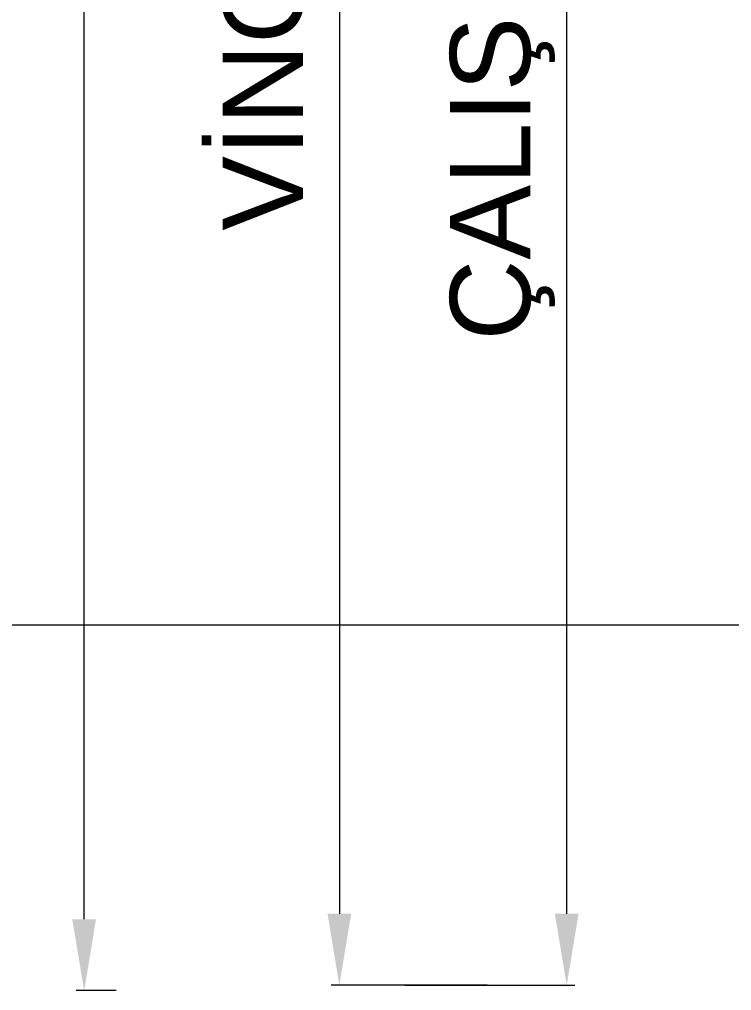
# Model space of a CAD drawing. Header units: centimetres. Extents: x 470464 to 524273, y 49611 to 59074.
# Drawn here: x 508362.2 to 508490, y 50097.1 to 50271.4 of the extents above; entities that cross this region are included whole.
import ezdxf

# ---------------------------------------------------------------- set-up
doc = ezdxf.new("R2010")
doc.units = ezdxf.units.CM
doc.header["$MEASUREMENT"] = 0
doc.layers.add('A-ANNO-REVC-01', color=1, linetype='Continuous', lineweight=15, true_color=0xff0000, plot=False)
doc.layers.add('vinç', color=7, linetype='Continuous')
doc.styles.add('BARIŞ BABUR-3', font='arial.ttf')
doc.dimstyles.new('AAA_A4 BVS STANDART', dxfattribs={"dimscale": 12, "dimtxt": 1.8, "dimasz": 1.6, "dimexe": 0.18, "dimexo": 0.0625, "dimgap": 0.09, "dimtad": 1, "dimtoh": 1, "dimdec": 0, "dimzin": 9, "dimdsep": 46, "dimtxsty": 'BARIŞ BABUR-3', "dimcen": 0.09, "dimclrd": 1, "dimclre": 1, "dimclrt": 2, "dimadec": 0, "dimazin": 0, "dimtfac": 1, "dimtdec": 0, "dimtofl": 0, "dimtmove": 0, "dimatfit": 3, "dimfxl": 1, "dimtolj": 1, "dimtzin": 0, "dimlwd": 9, "dimlwe": 9, "dimarcsym": 0})

# ---------------------------------------------------------------- blocks, each defined once
blk = doc.blocks.new('*D118')
at = {"layer": 'A-ANNO-REVC-01', "color": 1, "lineweight": 9, "transparency": 16777216}
for p, q in [((429038.04, 68467.1), (429038.04, 68381.37)), ((428335.91, 68465.47), (428335.91, 68381.37)), ((428348.71, 68382.81), (429025.24, 68382.81))]:
    blk.add_line(p, q, dxfattribs=at)
at = {"layer": 'A-ANNO-REVC-01', "color": 1, "transparency": 16777216}
for points in [[(428348.71, 68384.94), (428348.71, 68380.68), (428335.91, 68382.81)], [(429025.24, 68384.94), (429025.24, 68380.68), (429038.04, 68382.81)]]:
    blk.add_solid(points, dxfattribs=at)
at = {"layer": 'Defpoints', "color": 0, "transparency": 16777216}
for p in [(429038.04, 68467.6), (428335.91, 68465.97), (429038.04, 68382.81)]:
    blk.add_point(p, dxfattribs=at)
at = {"layer": 'A-ANNO-REVC-01', "color": 2, "transparency": 16777216, "insert": (428677.78, 68392.4), "char_height": 14.4, "attachment_point": 5, "style": 'BARIŞ BABUR-3'}
blk.add_mtext('\\A1;KANCA GEZME MESAFESİ : 702', dxfattribs=at)
blk = doc.blocks.new('*D121')
at = {"layer": 'A-ANNO-REVC-01', "color": 1, "lineweight": 9, "transparency": 16777216}
for p, q in [((428265.92, 68767.16), (428391.3, 68767.16)), ((428389.86, 68329.96), (428389.86, 68754.36)), ((428395.63, 68317.16), (428388.42, 68317.16))]:
    blk.add_line(p, q, dxfattribs=at)
at = {"layer": 'A-ANNO-REVC-01', "color": 1, "transparency": 16777216}
for points in [[(428387.72, 68754.36), (428391.99, 68754.36), (428389.86, 68767.16)], [(428387.72, 68329.96), (428391.99, 68329.96), (428389.86, 68317.16)]]:
    blk.add_solid(points, dxfattribs=at)
at = {"layer": 'Defpoints', "color": 0, "transparency": 16777216}
for p in [(428265.42, 68767.16), (428389.86, 68767.16), (428396.13, 68317.16)]:
    blk.add_point(p, dxfattribs=at)
at = {"layer": 'A-ANNO-REVC-01', "color": 2, "transparency": 16777216, "insert": (428381.79, 68542.16), "char_height": 14.4, "attachment_point": 5, "rotation": 90, "style": 'BARIŞ BABUR-3'}
blk.add_mtext('\\A1;450', dxfattribs=at)
blk = doc.blocks.new('*D122')
at = {"layer": 'A-ANNO-REVC-01', "color": 1, "lineweight": 9, "transparency": 16777216}
for p, q in [((428323.63, 68832.96), (428437.1, 68832.96)), ((428435.66, 68820.16), (428435.66, 68330.96)), ((428462.17, 68318.16), (428434.22, 68318.16))]:
    blk.add_line(p, q, dxfattribs=at)
at = {"layer": 'A-ANNO-REVC-01', "color": 1, "transparency": 16777216}
for points in [[(428433.53, 68820.16), (428437.79, 68820.16), (428435.66, 68832.96)], [(428433.53, 68330.96), (428437.79, 68330.96), (428435.66, 68318.16)]]:
    blk.add_solid(points, dxfattribs=at)
at = {"layer": 'Defpoints', "color": 0, "transparency": 16777216}
for p in [(428323.13, 68832.96), (428435.66, 68318.16), (428462.67, 68318.16)]:
    blk.add_point(p, dxfattribs=at)
at = {"layer": 'A-ANNO-REVC-01', "color": 2, "transparency": 16777216, "insert": (428424.13, 68532.9), "char_height": 14.4, "attachment_point": 5, "rotation": 90, "style": 'BARIŞ BABUR-3'}
blk.add_mtext('\\A1;VİNÇ ÜSTÜ : 515', dxfattribs=at)
blk = doc.blocks.new('*D124')
at = {"layer": 'A-ANNO-REVC-01', "color": 1, "lineweight": 9, "transparency": 16777216}
for p, q in [((428441.35, 68837.16), (428477.91, 68837.16)), ((428476.47, 68330.96), (428476.47, 68824.36)), ((428447.43, 68318.16), (428477.91, 68318.16))]:
    blk.add_line(p, q, dxfattribs=at)
at = {"layer": 'A-ANNO-REVC-01', "color": 1, "transparency": 16777216}
for points in [[(428474.33, 68824.36), (428478.6, 68824.36), (428476.47, 68837.16)], [(428474.33, 68330.96), (428478.6, 68330.96), (428476.47, 68318.16)]]:
    blk.add_solid(points, dxfattribs=at)
at = {"layer": 'Defpoints', "color": 0, "transparency": 16777216}
for p in [(428440.85, 68837.16), (428476.47, 68837.16), (428446.93, 68318.16)]:
    blk.add_point(p, dxfattribs=at)
at = {"layer": 'A-ANNO-REVC-01', "color": 2, "transparency": 16777216, "insert": (428464.94, 68589.76), "char_height": 14.4, "attachment_point": 5, "rotation": 90, "style": 'BARIŞ BABUR-3'}
blk.add_mtext('\\A1;ÇALIŞMA MESAFESİ ARASI : 519', dxfattribs=at)
blk = doc.blocks.new('EAWREWFWEFWEGWR')
at = {"layer": 'A-ANNO-REVC-01', "color": 6}
for base, p1, p2, text, picture, middle in [((428476.47, 68837.16), (428446.93, 68318.16), (428440.85, 68837.16), 'ÇALIŞMA MESAFESİ ARASI : <>', '*D124', (428476.47, 68589.76)), ((428435.66, 68318.16), (428323.13, 68832.96), (428462.67, 68318.16), 'VİNÇ ÜSTÜ : <>', '*D122', (428435.66, 68532.9))]:
    dim = blk.add_linear_dim(base=base, p1=p1, p2=p2, angle=90, text=text, dimstyle='AAA_A4 BVS STANDART', override={"dimscale": 8, "dimtxsty": 'BARIŞ BABUR-3'}, dxfattribs=at)
    dim.commit()
    dim.dimension.update_dxf_attribs({"geometry": picture, "text_midpoint": middle, "dimtype": 128})
dim = blk.add_linear_dim(base=(428389.86, 68767.16), p1=(428396.13, 68317.16), p2=(428265.42, 68767.16), angle=90, dimstyle='AAA_A4 BVS STANDART', override={"dimscale": 8}, dxfattribs=at)
dim.commit()
dim.dimension.update_dxf_attribs({"geometry": '*D121', "text_midpoint": (428381.79, 68542.16)})
dim = blk.add_linear_dim(base=(429038.04, 68382.81), p1=(428335.91, 68465.97), p2=(429038.04, 68467.6), text='KANCA GEZME MESAFESİ : <>', dimstyle='AAA_A4 BVS STANDART', override={"dimscale": 8, "dimtxsty": 'BARIŞ BABUR-3'}, dxfattribs=at)
dim.commit()
dim.dimension.update_dxf_attribs({"geometry": '*D118', "text_midpoint": (428677.78, 68382.81), "dimtype": 128})

msp = doc.modelspace()

# ---------------------------------------------------------------- block references
at = {"layer": 'vinç', "color": 0}
msp.add_blockref('EAWREWFWEFWEGWR', (79983.99, -18220.05), dxfattribs=at)

doc.saveas('drawing.dxf')
